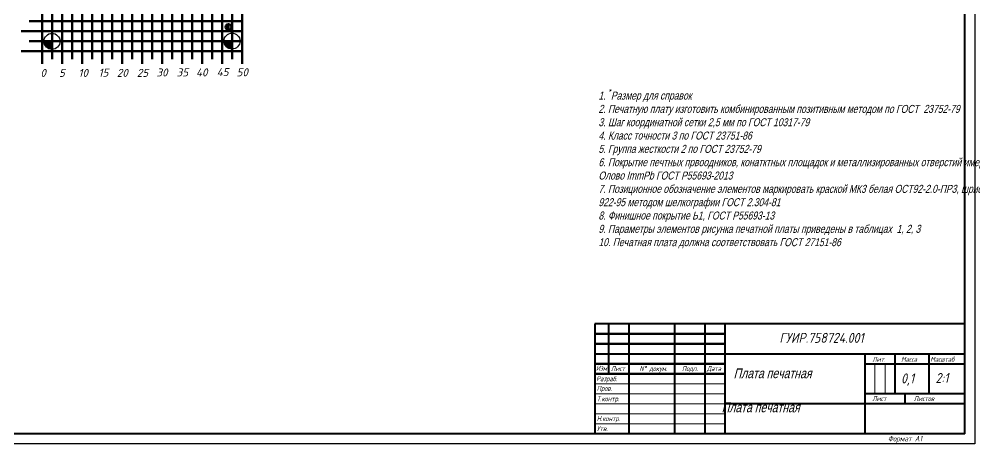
# Model space of a CAD drawing. Header units: millimetres. Extents: x 0 to 8800, y -367 to 2333.
# Drawn here: x 6874.5 to 7352.4, y 1002.4 to 1215 of the extents above; entities that cross this region are included whole.
import ezdxf

# ---------------------------------------------------------------- set-up
doc = ezdxf.new("R2010")
doc.units = ezdxf.units.MM
doc.header["$LTSCALE"] = 0.5
doc.layers.get('0').update_dxf_attribs({"lineweight": 60})
for name, color, linetype in [('BottomLayer', 5, 'Continuous'), ('KONTUR', 7, 'Continuous'), ('MultiLayer', 9, 'Continuous'), ('PDF _Текст', 7, 'Continuous')]:
    doc.layers.add(name, color=color, linetype=linetype)
for name, color, linetype, lineweight in [('Основная', 7, 'Continuous', 40), ('Слой1', 7, 'Continuous', 60), ('текст', 7, 'Continuous', 30), ('тонкая', 7, 'Continuous', 20)]:
    doc.layers.add(name, color=color, linetype=linetype, lineweight=lineweight)
doc.styles.add('ESKD', font='standarteskd.shx', dxfattribs={"width": 0.8, "oblique": 15})
doc.styles.add('PDF ISOCPEUR Italic', font='isocpeui.ttf')
doc.styles.get("Standard").update_dxf_attribs({"font": 'isocpeui.ttf', "width": 0.9})
doc.styles.add('стиль1', font='romans.shx', dxfattribs={"width": 0.75, "oblique": 15, "height": 3.5})

# ---------------------------------------------------------------- blocks, each defined once
blk = doc.blocks.new('*U89')
for p, q in [((-7.5, 3.22), (-7.5, -3.22)), ((-2.5, 3.22), (-2.5, -0.78)), ((2.5, 3.22), (2.5, -3.22)), ((7.5, 3.22), (7.5, -0.78))]:
    blk.add_line(p, q)
blk = doc.blocks.new('*U90')
at = {"color": 0, "linetype": 'ByBlock', "lineweight": -2, "transparency": 16777216}
for p in [(0, 0), (20, 0), (40, 0), (60, 0), (80, 0)]:
    blk.add_blockref('*U89', p, dxfattribs=at)
blk = doc.blocks.new('*U91')
blk.add_line((0, 1.97), (0, -1.97))
blk = doc.blocks.new('*U92')
at = {"color": 0, "linetype": 'ByBlock', "lineweight": -2, "transparency": 16777216}
for p in [(0, 0), (10, 0), (20, 0), (30, 0), (40, 0), (50, 0), (60, 0), (70, 0), (80, 0), (90, 0), (100, 0), (110, 0), (120, 0), (130, 0), (140, 0), (150, 0), (160, 0), (170, 0), (180, 0), (190, 0), (200, 0), (210, 0), (220, 0), (230, 0), (240, 0), (250, 0)]:
    blk.add_blockref('*U91', p, dxfattribs=at)
blk = doc.blocks.new('*U93')
blk.add_line((3.25, 0), (-3.25, 0))
blk = doc.blocks.new('*U94')
at = {"color": 0, "linetype": 'ByBlock', "lineweight": -2, "transparency": 16777216}
for p in [(0, 0), (0, -5), (0, -10), (0, -15), (0, -20), (0, -25), (0, -30), (0, -35), (0, -40), (0, -45), (0, -50), (0, -55), (0, -60), (0, -65), (0, -70), (0, -75), (0, -80), (0, -85), (0, -90), (0, -95), (0, -100), (0, -105), (0, -110), (0, -115), (0, -120), (0, -125), (0, -130), (0, -135), (0, -140), (0, -145), (0, -150), (0, -155), (0, -160), (0, -165), (0, -170), (0, -175), (0, -180), (0, -185), (0, -190), (0, -195), (0, -200), (0, -205), (0, -210), (0, -215), (0, -220), (0, -225), (0, -230), (0, -235), (0, -240), (0, -245), (0, -250)]:
    blk.add_blockref('*U93', p, dxfattribs=at)
blk = doc.blocks.new('*U85')
for p, q in [((-50, 5), (50, 5)), ((-50, 0), (50, 0)), ((50, -5), (-50, -5))]:
    blk.add_line(p, q)
blk = doc.blocks.new('*U86')
at = {"color": 0, "linetype": 'ByBlock', "lineweight": -2, "transparency": 16777216}
for p in [(0, 285), (0, 270), (0, 255), (0, 240), (0, 225), (0, 210), (0, 195), (0, 180), (0, 165), (0, 150), (0, 135), (0, 120), (0, 105), (0, 90), (0, 75), (0, 60), (0, 45), (0, 30), (0, 15), (0, 0)]:
    blk.add_blockref('*U85', p, dxfattribs=at)
blk = doc.blocks.new('*U87')
for p, q in [((-5, 152.5), (-5, 147.5)), ((0, -152.5), (0, 152.5)), ((5, -152.5), (5, 152.5)), ((-5, 147.5), (-5, -152.5))]:
    blk.add_line(p, q)
blk = doc.blocks.new('*U88')
at = {"color": 0, "linetype": 'ByBlock', "lineweight": -2, "transparency": 16777216}
for p in [(0, 0), (15, 0), (30, 0), (45, 0), (60, 0), (75, 0), (90, 0)]:
    blk.add_blockref('*U87', p, dxfattribs=at)

msp = doc.modelspace()

# ---------------------------------------------------------------- hatches: boundary and pattern name
h = msp.add_hatch(color=256)
h.dxf.hatch_style = 1
h.paths.add_polyline_path([(6979.19, 1212.47, 0.414214), (6977.69, 1210.97, 0.414214), (6979.19, 1209.47), (6979.19, 1210.97)])
at = {"layer": 'BottomLayer'}
h = msp.add_hatch(color=256, dxfattribs=at)
h.dxf.hatch_style = 1
edge = h.paths.add_edge_path()
edge.add_line((6890.94, 1203.84), (6886.94, 1203.84))
edge.add_arc((6890.97, 1203.87), 4.03, 180.378, 269.622)
edge.add_line((6890.94, 1199.84), (6890.94, 1203.84))
h = msp.add_hatch(color=256, dxfattribs=at)
h.dxf.hatch_style = 1
edge = h.paths.add_edge_path()
edge.add_line((6980.94, 1203.97), (6976.94, 1203.97))
edge.add_arc((6980.96, 1204), 4.03, 180.378, 269.622)
edge.add_line((6980.94, 1199.97), (6980.94, 1203.97))

# ---------------------------------------------------------------- linework, layer by layer
for p, q in [((6985.95, 1498.97), (6985.95, 1198.97)), ((6885.95, 1198.97), (6888.45, 1198.97)), ((6985.95, 1198.97), (6985.95, 1192.53)), ((7227.38, 1057.42), (7162.38, 1057.42)), ((7227.38, 1052.42), (7162.38, 1052.42)), ((7227.38, 1042.42), (7162.38, 1042.42)), ((7227.38, 1037.42), (7162.38, 1037.42)), ((7297.38, 1007.42), (7297.38, 1007.42))]:
    msp.add_line(p, q)
for centre in [(6890.94, 1203.84), (6980.94, 1203.97)]:
    msp.add_circle(centre, 4, dxfattribs=at)
at = {"layer": 'KONTUR'}
for p, q in [((7352.38, 1596.42), (7352.38, 1002.42)), ((7352.38, 1002.42), (6511.38, 1002.42))]:
    msp.add_line(p, q, dxfattribs=at)
at = {"layer": 'Основная'}
for p, q in [((7347.38, 1007.42), (7347.38, 1591.42)), ((7162.38, 1062.42), (7162.38, 1007.42)), ((7347.38, 1062.42), (7162.38, 1062.42)), ((7169.38, 1037.42), (7169.38, 1062.42)), ((7179.38, 1062.42), (7179.38, 1007.42)), ((7202.38, 1007.42), (7202.38, 1062.42)), ((7217.38, 1062.42), (7217.38, 1007.42)), ((7227.38, 1062.42), (7227.38, 1007.42)), ((7162.38, 1047.42), (7347.38, 1047.42)), ((7297.38, 1047.42), (7297.38, 1007.42)), ((7312.38, 1047.42), (7312.38, 1027.42)), ((7329.38, 1047.42), (7329.38, 1027.42)), ((7297.38, 1042.42), (7347.38, 1042.42)), ((7347.38, 1027.42), (7297.38, 1027.42)), ((7317.38, 1027.42), (7317.38, 1022.42)), ((7347.38, 1022.42), (7227.38, 1022.42)), ((7347.38, 1007.42), (6519.38, 1007.42))]:
    msp.add_line(p, q, dxfattribs=at)
at = {"layer": 'Слой1'}
for p, q in [((6979.19, 1209.47), (6979.19, 1212.47)), ((6979.19, 1210.97), (6979.19, 1209.47))]:
    msp.add_line(p, q, dxfattribs=at)
msp.add_circle((6979.19, 1210.97), 1.5, dxfattribs=at)
at = {"layer": 'тонкая'}
for p, q in [((7302.37, 1042.21), (7302.37, 1027.42)), ((7307.44, 1042.21), (7307.44, 1027.42)), ((7162.38, 1032.42), (7227.38, 1032.42)), ((7227.38, 1027.42), (7162.38, 1027.42)), ((7227.38, 1022.42), (7162.38, 1022.42))]:
    msp.add_line(p, q, dxfattribs=at)
for points in [[(7162.38, 1017.42), (7227.38, 1017.42)], [(7162.38, 1012.42), (7227.38, 1012.42)]]:
    msp.add_lwpolyline(points, dxfattribs=at)

# ---------------------------------------------------------------- block references
for name, p in [('*U88', (6890.95, 1351.47)), ('*U86', (6935.95, 1203.97)), ('*U94', (6882.7, 1448.97)), ('*U90', (6893.45, 1195.75))]:
    msp.add_blockref(name, p)
at = {"rotation": 270}
msp.add_blockref('*U92', (6877.48, 1448.97), dxfattribs=at)

# ---------------------------------------------------------------- texts
at = {"char_height": 5, "attachment_point": 1}
for s, width, insert in [('{\\fGOST type B|b0|i1|c204|p34;ГУИР.758724.001}', 68.69, (7254.62, 1057.99)), ('{\\fGOST type B|b0|i1|c204|p34;0,1}', 14.9252, (7315.47, 1037.69)), ('{\\fGOST type B|b0|i1|c204|p34;2\\fGOST type B|b0|i1|c0|p34;:\\fGOST type B|b0|i1|c204|p34;1}', 14.9252, (7332.71, 1037.9))]:
    msp.add_mtext_dynamic_manual_height_columns(s, width=width, gutter_width=50, heights=[0], dxfattribs=dict(at, insert=insert))
at = {"char_height": 7, "width": 105.9279, "attachment_point": 1, "style": 'ESKD'}
for insert in [(7227.57, 1040.2), (7221.62, 1023.16)]:
    msp.add_mtext('\\pxt1;  {\\H0.7x;Плата печатная}', dxfattribs=dict(at, insert=insert))
at = {"layer": 'MultiLayer', "color": 0, "lineweight": -2, "insert": (7164.17, 1180.07), "char_height": 4, "attachment_point": 1, "style": 'ESKD'}
msp.add_mtext_dynamic_manual_height_columns('\\A1;1. {\\H0.7x;\\S*^ ;}Размер для справок\\P2. Печатную плату изготовить комбинированным позитивным методом по ГОСТ  23752-79\\P3. Шаг координатной сетки 2,5 мм по ГОСТ 10317-79\\P4. Класс точности 3 по ГОСТ 23751-86\\P5. Группа жесткости 2 по ГОСТ 23752-79{\\A0; \\P6. Покрытие печтных првоодников, конатктных площадок и металлизированных отверстий имерсионное Олово ImmPb ГОСТ Р55693-2013\\P7. Позиционное обозначение элементов маркировать краской МК3 белая ОСТ92-2.0-ПР3, шрифт по СТБ 922-95 методом шелкографии ГОСТ 2.304-81\\P8. Финишное покрытие Ь1, ГОСТ Р55693-13\\P9. Параметры элементов рисунка печатной платы приведены в таблицах  1, 2, 3\\P10. Печатная плата должна соответствовать ГОСТ 27151-86}', width=173, gutter_width=50, heights=[0], dxfattribs=at)
at = {"layer": 'PDF _Текст', "char_height": 4, "attachment_point": 7, "style": 'PDF ISOCPEUR Italic'}
for s, insert in [('0', (6885.15, 1186.07)), ('5', (6894.43, 1186.07)), ('10', (6904.16, 1186.05)), ('15', (6914.21, 1186.18)), ('20', (6923.37, 1186.07)), ('25', (6933.37, 1186.06)), ('30', (6943.16, 1186.28)), ('35', (6953.26, 1186.31)), ('40', (6962.93, 1186.32)), ('45', (6973.27, 1186.47)), ('50', (6983.23, 1186.37))]:
    msp.add_mtext(s, dxfattribs=dict(at, insert=insert))
at = {"layer": 'текст', "style": 'стиль1', "oblique": 15, "width": 0.75}
for s, height, p in [('Лит.', 2.5, (7301.1, 1043.49)), ('Масса', 2.5, (7315.47, 1043.49)), ('Масштаб', 2.5, (7330.06, 1043.49)), ('Изм', 2.5, (7162.92, 1039.03)), ('Лист', 2.5, (7170.4, 1038.88)), ('N%%d докум. ', 2.5, (7184.68, 1038.88)), ('Подп.', 2.5, (7205.93, 1038.88)), ('Дата', 2.5, (7218.39, 1038.88)), ('Разраб.', 2.5, (7163.04, 1033.78)), ('Пров.', 2.5, (7163.34, 1028.95)), ('Т.контр.', 2.5, (7163.34, 1023.76)), ('Лист', 2.5, (7301.1, 1023.87)), ('Листов', 2.5, (7321.82, 1023.87)), ('Н.контр.', 2.5, (7163.34, 1013.83)), ('Утв.', 2.5, (7163.34, 1008.81)), ('Формат А1', 2.75, (7308.84, 1003.67))]:
    msp.add_text(s, height=height, dxfattribs=at).set_placement(p)

doc.saveas('drawing.dxf')
